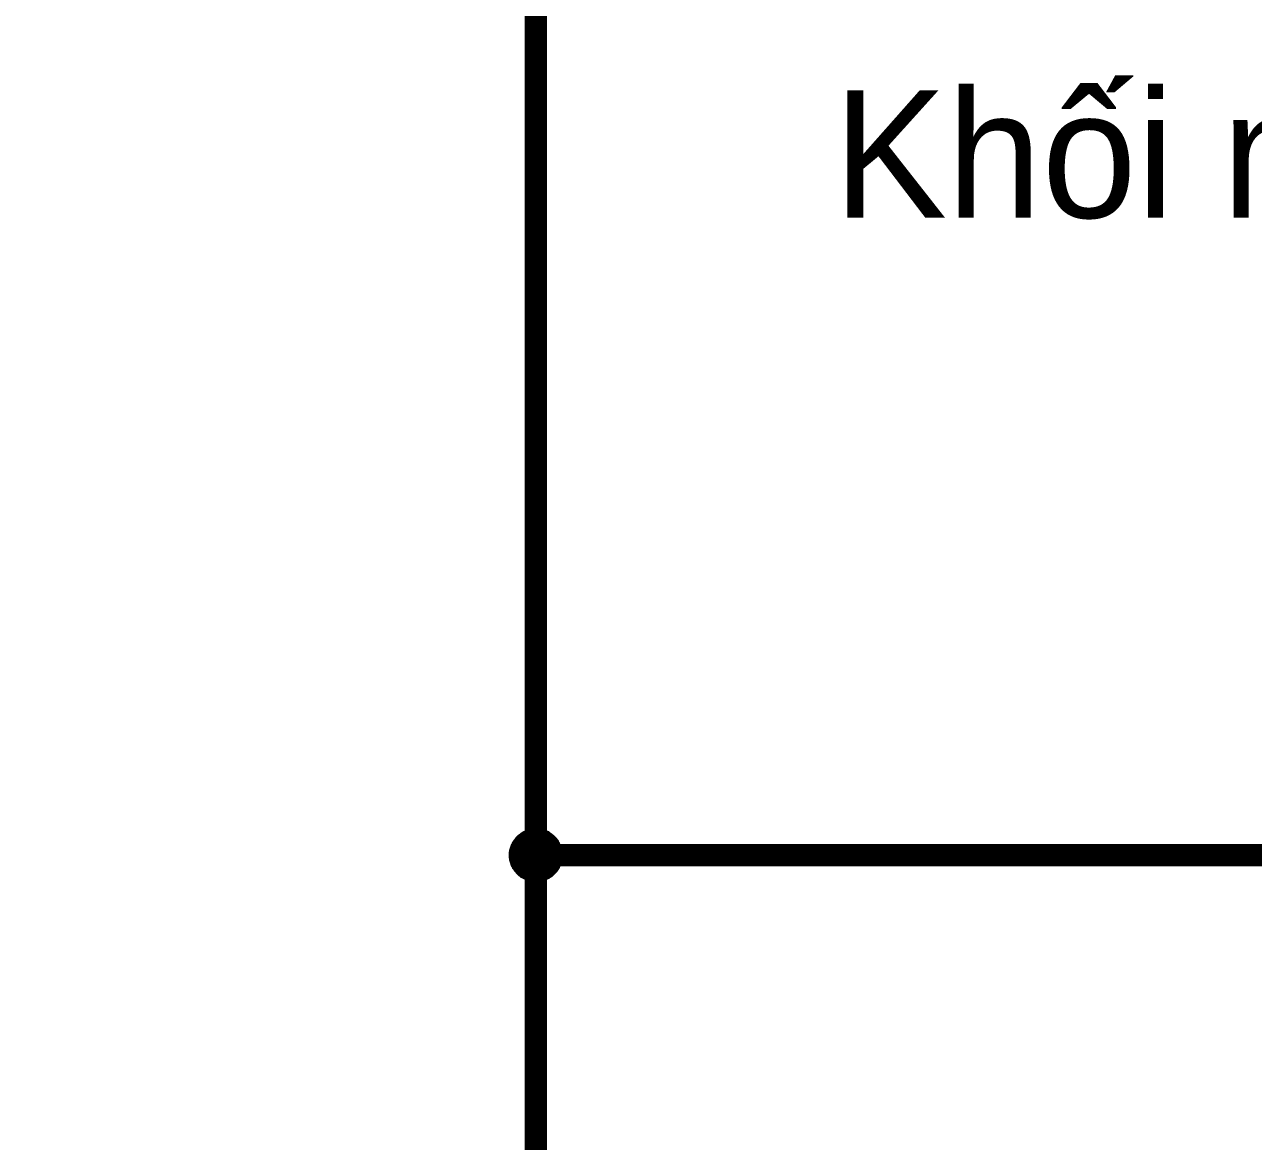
# Model space of a CAD drawing. Header units: millimetres. Extents: x 0 to 13.8, y 0 to 11.8.
# Drawn here: x 9.164 to 10.796, y 7.494 to 8.977 of the extents above; entities that cross this region are included whole.
import ezdxf

# ---------------------------------------------------------------- set-up
doc = ezdxf.new("R2010")
doc.units = ezdxf.units.MM
doc.header["$MEASUREMENT"] = 0
doc.layers.add('Sheet', color=255, linetype='Continuous')

msp = doc.modelspace()

# ---------------------------------------------------------------- linework, layer by layer
at = {"layer": 'Sheet'}
for points, const_width in [([(4.5279, 10.6297), (9.8425, 10.6297), (9.8425, 7.874), (9.8425, 6.6926), (7.0869, 6.6926), (4.5279, 6.6926)], 0.0295), ([(9.8125, 7.874), (9.8125, 7.8753), (9.8125, 7.8771), (9.813, 7.8784), (9.813, 7.8802), (9.8134, 7.8815), (9.8139, 7.8828), (9.8143, 7.8842), (9.8147, 7.8855), (9.8156, 7.8868), (9.8161, 7.8881), (9.8169, 7.8894), (9.8178, 7.8908), (9.8187, 7.8917), (9.8196, 7.893), (9.8205, 7.8943), (9.8214, 7.8952), (9.8222, 7.8961), (9.8236, 7.8969), (9.8249, 7.8978), (9.8258, 7.8987), (9.8271, 7.8996), (9.8284, 7.9005), (9.8297, 7.9009), (9.8311, 7.9018), (9.8324, 7.9022), (9.8337, 7.9027), (9.835, 7.9031), (9.8363, 7.9036), (9.8381, 7.9036), (9.8394, 7.904), (9.8412, 7.904), (9.8425, 7.904)], 0.0118), ([(9.8125, 7.874), (9.8125, 7.8753), (9.8125, 7.8771), (9.813, 7.8784), (9.813, 7.8802), (9.8134, 7.8815), (9.8139, 7.8828), (9.8143, 7.8842), (9.8147, 7.8855), (9.8156, 7.8868), (9.8161, 7.8881), (9.8169, 7.8894), (9.8178, 7.8908), (9.8187, 7.8917), (9.8196, 7.893), (9.8205, 7.8943), (9.8214, 7.8952), (9.8222, 7.8961), (9.8236, 7.8969), (9.8249, 7.8978), (9.8258, 7.8987), (9.8271, 7.8996), (9.8284, 7.9005), (9.8297, 7.9009), (9.8311, 7.9018), (9.8324, 7.9022), (9.8337, 7.9027), (9.835, 7.9031), (9.8363, 7.9036), (9.8381, 7.9036), (9.8394, 7.904), (9.8412, 7.904), (9.8425, 7.904)], 0.0118), ([(9.8125, 7.874), (9.8125, 7.8753), (9.8125, 7.8771), (9.813, 7.8784), (9.813, 7.8802), (9.8134, 7.8815), (9.8139, 7.8828), (9.8143, 7.8842), (9.8147, 7.8855), (9.8156, 7.8868), (9.8161, 7.8881), (9.8169, 7.8894), (9.8178, 7.8908), (9.8187, 7.8917), (9.8196, 7.893), (9.8205, 7.8943), (9.8214, 7.8952), (9.8222, 7.8961), (9.8236, 7.8969), (9.8249, 7.8978), (9.8258, 7.8987), (9.8271, 7.8996), (9.8284, 7.9005), (9.8297, 7.9009), (9.8311, 7.9018), (9.8324, 7.9022), (9.8337, 7.9027), (9.835, 7.9031), (9.8363, 7.9036), (9.8381, 7.9036), (9.8394, 7.904), (9.8412, 7.904), (9.8425, 7.904)], 0.0118), ([(9.8125, 7.874), (9.8125, 7.8753), (9.8125, 7.8771), (9.813, 7.8784), (9.813, 7.8802), (9.8134, 7.8815), (9.8139, 7.8828), (9.8143, 7.8842), (9.8147, 7.8855), (9.8156, 7.8868), (9.8161, 7.8881), (9.8169, 7.8894), (9.8178, 7.8908), (9.8187, 7.8917), (9.8196, 7.893), (9.8205, 7.8943), (9.8214, 7.8952), (9.8222, 7.8961), (9.8236, 7.8969), (9.8249, 7.8978), (9.8258, 7.8987), (9.8271, 7.8996), (9.8284, 7.9005), (9.8297, 7.9009), (9.8311, 7.9018), (9.8324, 7.9022), (9.8337, 7.9027), (9.835, 7.9031), (9.8363, 7.9036), (9.8381, 7.9036), (9.8394, 7.904), (9.8412, 7.904), (9.8425, 7.904)], 0.0118), ([(9.8125, 7.874), (9.8125, 7.8753), (9.8125, 7.8771), (9.813, 7.8784), (9.813, 7.8802), (9.8134, 7.8815), (9.8139, 7.8828), (9.8143, 7.8842), (9.8147, 7.8855), (9.8156, 7.8868), (9.8161, 7.8881), (9.8169, 7.8894), (9.8178, 7.8908), (9.8187, 7.8917), (9.8196, 7.893), (9.8205, 7.8943), (9.8214, 7.8952), (9.8222, 7.8961), (9.8236, 7.8969), (9.8249, 7.8978), (9.8258, 7.8987), (9.8271, 7.8996), (9.8284, 7.9005), (9.8297, 7.9009), (9.8311, 7.9018), (9.8324, 7.9022), (9.8337, 7.9027), (9.835, 7.9031), (9.8363, 7.9036), (9.8381, 7.9036), (9.8394, 7.904), (9.8412, 7.904), (9.8425, 7.904)], 0.0039), ([(9.8125, 7.874), (9.8125, 7.8753), (9.8125, 7.8771), (9.813, 7.8784), (9.813, 7.8802), (9.8134, 7.8815), (9.8139, 7.8828), (9.8143, 7.8842), (9.8147, 7.8855), (9.8156, 7.8868), (9.8161, 7.8881), (9.8169, 7.8894), (9.8178, 7.8908), (9.8187, 7.8917), (9.8196, 7.893), (9.8205, 7.8943), (9.8214, 7.8952), (9.8222, 7.8961), (9.8236, 7.8969), (9.8249, 7.8978), (9.8258, 7.8987), (9.8271, 7.8996), (9.8284, 7.9005), (9.8297, 7.9009), (9.8311, 7.9018), (9.8324, 7.9022), (9.8337, 7.9027), (9.835, 7.9031), (9.8363, 7.9036), (9.8381, 7.9036), (9.8394, 7.904), (9.8412, 7.904), (9.8425, 7.904)], 0.0039), ([(9.8125, 7.874), (9.8125, 7.8753), (9.8125, 7.8771), (9.813, 7.8784), (9.813, 7.8802), (9.8134, 7.8815), (9.8139, 7.8828), (9.8143, 7.8842), (9.8147, 7.8855), (9.8156, 7.8868), (9.8161, 7.8881), (9.8169, 7.8894), (9.8178, 7.8908), (9.8187, 7.8917), (9.8196, 7.893), (9.8205, 7.8943), (9.8214, 7.8952), (9.8222, 7.8961), (9.8236, 7.8969), (9.8249, 7.8978), (9.8258, 7.8987), (9.8271, 7.8996), (9.8284, 7.9005), (9.8297, 7.9009), (9.8311, 7.9018), (9.8324, 7.9022), (9.8337, 7.9027), (9.835, 7.9031), (9.8363, 7.9036), (9.8381, 7.9036), (9.8394, 7.904), (9.8412, 7.904), (9.8425, 7.904)], 0.0039), ([(9.8125, 7.874), (9.8125, 7.8753), (9.8125, 7.8771), (9.813, 7.8784), (9.813, 7.8802), (9.8134, 7.8815), (9.8139, 7.8828), (9.8143, 7.8842), (9.8147, 7.8855), (9.8156, 7.8868), (9.8161, 7.8881), (9.8169, 7.8894), (9.8178, 7.8908), (9.8187, 7.8917), (9.8196, 7.893), (9.8205, 7.8943), (9.8214, 7.8952), (9.8222, 7.8961), (9.8236, 7.8969), (9.8249, 7.8978), (9.8258, 7.8987), (9.8271, 7.8996), (9.8284, 7.9005), (9.8297, 7.9009), (9.8311, 7.9018), (9.8324, 7.9022), (9.8337, 7.9027), (9.835, 7.9031), (9.8363, 7.9036), (9.8381, 7.9036), (9.8394, 7.904), (9.8412, 7.904), (9.8425, 7.904)], 0.0039), ([(9.8425, 7.904), (9.8425, 7.904)], 0.0118), ([(9.8425, 7.904), (9.8443, 7.904), (9.8456, 7.904), (9.8469, 7.9036), (9.8487, 7.9036), (9.85, 7.9031), (9.8513, 7.9027), (9.8531, 7.9022), (9.8544, 7.9018), (9.8557, 7.9009), (9.8571, 7.9005), (9.858, 7.8996), (9.8593, 7.8987), (9.8606, 7.8978), (9.8615, 7.8969), (9.8628, 7.8961), (9.8637, 7.8952), (9.8646, 7.8943), (9.8659, 7.893), (9.8668, 7.8917), (9.8677, 7.8908), (9.8681, 7.8894), (9.869, 7.8881), (9.8694, 7.8868), (9.8703, 7.8855), (9.8707, 7.8842), (9.8712, 7.8828), (9.8716, 7.8815), (9.8721, 7.8802), (9.8721, 7.8784), (9.8725, 7.8771), (9.8725, 7.8753), (9.8725, 7.874)], 0.0118), ([(9.8425, 7.904), (9.8425, 7.904)], 0.0118), ([(9.8425, 7.904), (9.8443, 7.904), (9.8456, 7.904), (9.8469, 7.9036), (9.8487, 7.9036), (9.85, 7.9031), (9.8513, 7.9027), (9.8531, 7.9022), (9.8544, 7.9018), (9.8557, 7.9009), (9.8571, 7.9005), (9.858, 7.8996), (9.8593, 7.8987), (9.8606, 7.8978), (9.8615, 7.8969), (9.8628, 7.8961), (9.8637, 7.8952), (9.8646, 7.8943), (9.8659, 7.893), (9.8668, 7.8917), (9.8677, 7.8908), (9.8681, 7.8894), (9.869, 7.8881), (9.8694, 7.8868), (9.8703, 7.8855), (9.8707, 7.8842), (9.8712, 7.8828), (9.8716, 7.8815), (9.8721, 7.8802), (9.8721, 7.8784), (9.8725, 7.8771), (9.8725, 7.8753), (9.8725, 7.874)], 0.0118), ([(9.8425, 7.904), (9.8425, 7.904)], 0.0118), ([(9.8425, 7.904), (9.8443, 7.904), (9.8456, 7.904), (9.8469, 7.9036), (9.8487, 7.9036), (9.85, 7.9031), (9.8513, 7.9027), (9.8531, 7.9022), (9.8544, 7.9018), (9.8557, 7.9009), (9.8571, 7.9005), (9.858, 7.8996), (9.8593, 7.8987), (9.8606, 7.8978), (9.8615, 7.8969), (9.8628, 7.8961), (9.8637, 7.8952), (9.8646, 7.8943), (9.8659, 7.893), (9.8668, 7.8917), (9.8677, 7.8908), (9.8681, 7.8894), (9.869, 7.8881), (9.8694, 7.8868), (9.8703, 7.8855), (9.8707, 7.8842), (9.8712, 7.8828), (9.8716, 7.8815), (9.8721, 7.8802), (9.8721, 7.8784), (9.8725, 7.8771), (9.8725, 7.8753), (9.8725, 7.874)], 0.0118), ([(9.8425, 7.904), (9.8425, 7.904)], 0.0118), ([(9.8425, 7.904), (9.8443, 7.904), (9.8456, 7.904), (9.8469, 7.9036), (9.8487, 7.9036), (9.85, 7.9031), (9.8513, 7.9027), (9.8531, 7.9022), (9.8544, 7.9018), (9.8557, 7.9009), (9.8571, 7.9005), (9.858, 7.8996), (9.8593, 7.8987), (9.8606, 7.8978), (9.8615, 7.8969), (9.8628, 7.8961), (9.8637, 7.8952), (9.8646, 7.8943), (9.8659, 7.893), (9.8668, 7.8917), (9.8677, 7.8908), (9.8681, 7.8894), (9.869, 7.8881), (9.8694, 7.8868), (9.8703, 7.8855), (9.8707, 7.8842), (9.8712, 7.8828), (9.8716, 7.8815), (9.8721, 7.8802), (9.8721, 7.8784), (9.8725, 7.8771), (9.8725, 7.8753), (9.8725, 7.874)], 0.0118), ([(9.8425, 7.904), (9.8425, 7.904)], 0.0039), ([(9.8425, 7.904), (9.8443, 7.904), (9.8456, 7.904), (9.8469, 7.9036), (9.8487, 7.9036), (9.85, 7.9031), (9.8513, 7.9027), (9.8531, 7.9022), (9.8544, 7.9018), (9.8557, 7.9009), (9.8571, 7.9005), (9.858, 7.8996), (9.8593, 7.8987), (9.8606, 7.8978), (9.8615, 7.8969), (9.8628, 7.8961), (9.8637, 7.8952), (9.8646, 7.8943), (9.8659, 7.893), (9.8668, 7.8917), (9.8677, 7.8908), (9.8681, 7.8894), (9.869, 7.8881), (9.8694, 7.8868), (9.8703, 7.8855), (9.8707, 7.8842), (9.8712, 7.8828), (9.8716, 7.8815), (9.8721, 7.8802), (9.8721, 7.8784), (9.8725, 7.8771), (9.8725, 7.8753), (9.8725, 7.874)], 0.0039), ([(9.8425, 7.904), (9.8425, 7.904)], 0.0039), ([(9.8425, 7.904), (9.8443, 7.904), (9.8456, 7.904), (9.8469, 7.9036), (9.8487, 7.9036), (9.85, 7.9031), (9.8513, 7.9027), (9.8531, 7.9022), (9.8544, 7.9018), (9.8557, 7.9009), (9.8571, 7.9005), (9.858, 7.8996), (9.8593, 7.8987), (9.8606, 7.8978), (9.8615, 7.8969), (9.8628, 7.8961), (9.8637, 7.8952), (9.8646, 7.8943), (9.8659, 7.893), (9.8668, 7.8917), (9.8677, 7.8908), (9.8681, 7.8894), (9.869, 7.8881), (9.8694, 7.8868), (9.8703, 7.8855), (9.8707, 7.8842), (9.8712, 7.8828), (9.8716, 7.8815), (9.8721, 7.8802), (9.8721, 7.8784), (9.8725, 7.8771), (9.8725, 7.8753), (9.8725, 7.874)], 0.0039), ([(9.8425, 7.904), (9.8425, 7.904)], 0.0039), ([(9.8425, 7.904), (9.8443, 7.904), (9.8456, 7.904), (9.8469, 7.9036), (9.8487, 7.9036), (9.85, 7.9031), (9.8513, 7.9027), (9.8531, 7.9022), (9.8544, 7.9018), (9.8557, 7.9009), (9.8571, 7.9005), (9.858, 7.8996), (9.8593, 7.8987), (9.8606, 7.8978), (9.8615, 7.8969), (9.8628, 7.8961), (9.8637, 7.8952), (9.8646, 7.8943), (9.8659, 7.893), (9.8668, 7.8917), (9.8677, 7.8908), (9.8681, 7.8894), (9.869, 7.8881), (9.8694, 7.8868), (9.8703, 7.8855), (9.8707, 7.8842), (9.8712, 7.8828), (9.8716, 7.8815), (9.8721, 7.8802), (9.8721, 7.8784), (9.8725, 7.8771), (9.8725, 7.8753), (9.8725, 7.874)], 0.0039), ([(9.8425, 7.904), (9.8425, 7.904)], 0.0039), ([(9.8425, 7.904), (9.8443, 7.904), (9.8456, 7.904), (9.8469, 7.9036), (9.8487, 7.9036), (9.85, 7.9031), (9.8513, 7.9027), (9.8531, 7.9022), (9.8544, 7.9018), (9.8557, 7.9009), (9.8571, 7.9005), (9.858, 7.8996), (9.8593, 7.8987), (9.8606, 7.8978), (9.8615, 7.8969), (9.8628, 7.8961), (9.8637, 7.8952), (9.8646, 7.8943), (9.8659, 7.893), (9.8668, 7.8917), (9.8677, 7.8908), (9.8681, 7.8894), (9.869, 7.8881), (9.8694, 7.8868), (9.8703, 7.8855), (9.8707, 7.8842), (9.8712, 7.8828), (9.8716, 7.8815), (9.8721, 7.8802), (9.8721, 7.8784), (9.8725, 7.8771), (9.8725, 7.8753), (9.8725, 7.874)], 0.0039), ([(9.8425, 7.874), (13.5829, 7.874)], 0.0295), ([(9.8425, 7.844), (9.8412, 7.844), (9.8394, 7.844), (9.8381, 7.8445), (9.8363, 7.8445), (9.835, 7.8449), (9.8337, 7.8454), (9.8324, 7.8458), (9.8311, 7.8462), (9.8297, 7.8471), (9.8284, 7.8476), (9.8271, 7.8484), (9.8258, 7.8489), (9.8249, 7.8498), (9.8236, 7.8506), (9.8222, 7.852), (9.8214, 7.8528), (9.8205, 7.8537), (9.8196, 7.8551), (9.8187, 7.8559), (9.8178, 7.8573), (9.8169, 7.8586), (9.8161, 7.8595), (9.8156, 7.8608), (9.8147, 7.8621), (9.8143, 7.8634), (9.8139, 7.8652), (9.8134, 7.8665), (9.813, 7.8678), (9.813, 7.8696), (9.8125, 7.8709), (9.8125, 7.8723), (9.8125, 7.874)], 0.0118), ([(9.8125, 7.874), (9.8125, 7.874)], 0.0118), ([(9.8425, 7.844), (9.8412, 7.844), (9.8394, 7.844), (9.8381, 7.8445), (9.8363, 7.8445), (9.835, 7.8449), (9.8337, 7.8454), (9.8324, 7.8458), (9.8311, 7.8462), (9.8297, 7.8471), (9.8284, 7.8476), (9.8271, 7.8484), (9.8258, 7.8489), (9.8249, 7.8498), (9.8236, 7.8506), (9.8222, 7.852), (9.8214, 7.8528), (9.8205, 7.8537), (9.8196, 7.8551), (9.8187, 7.8559), (9.8178, 7.8573), (9.8169, 7.8586), (9.8161, 7.8595), (9.8156, 7.8608), (9.8147, 7.8621), (9.8143, 7.8634), (9.8139, 7.8652), (9.8134, 7.8665), (9.813, 7.8678), (9.813, 7.8696), (9.8125, 7.8709), (9.8125, 7.8723), (9.8125, 7.874)], 0.0118), ([(9.8125, 7.874), (9.8125, 7.874)], 0.0118), ([(9.8425, 7.844), (9.8412, 7.844), (9.8394, 7.844), (9.8381, 7.8445), (9.8363, 7.8445), (9.835, 7.8449), (9.8337, 7.8454), (9.8324, 7.8458), (9.8311, 7.8462), (9.8297, 7.8471), (9.8284, 7.8476), (9.8271, 7.8484), (9.8258, 7.8489), (9.8249, 7.8498), (9.8236, 7.8506), (9.8222, 7.852), (9.8214, 7.8528), (9.8205, 7.8537), (9.8196, 7.8551), (9.8187, 7.8559), (9.8178, 7.8573), (9.8169, 7.8586), (9.8161, 7.8595), (9.8156, 7.8608), (9.8147, 7.8621), (9.8143, 7.8634), (9.8139, 7.8652), (9.8134, 7.8665), (9.813, 7.8678), (9.813, 7.8696), (9.8125, 7.8709), (9.8125, 7.8723), (9.8125, 7.874)], 0.0118), ([(9.8125, 7.874), (9.8125, 7.874)], 0.0118), ([(9.8425, 7.844), (9.8412, 7.844), (9.8394, 7.844), (9.8381, 7.8445), (9.8363, 7.8445), (9.835, 7.8449), (9.8337, 7.8454), (9.8324, 7.8458), (9.8311, 7.8462), (9.8297, 7.8471), (9.8284, 7.8476), (9.8271, 7.8484), (9.8258, 7.8489), (9.8249, 7.8498), (9.8236, 7.8506), (9.8222, 7.852), (9.8214, 7.8528), (9.8205, 7.8537), (9.8196, 7.8551), (9.8187, 7.8559), (9.8178, 7.8573), (9.8169, 7.8586), (9.8161, 7.8595), (9.8156, 7.8608), (9.8147, 7.8621), (9.8143, 7.8634), (9.8139, 7.8652), (9.8134, 7.8665), (9.813, 7.8678), (9.813, 7.8696), (9.8125, 7.8709), (9.8125, 7.8723), (9.8125, 7.874)], 0.0118), ([(9.8125, 7.874), (9.8125, 7.874)], 0.0118), ([(9.8425, 7.844), (9.8412, 7.844), (9.8394, 7.844), (9.8381, 7.8445), (9.8363, 7.8445), (9.835, 7.8449), (9.8337, 7.8454), (9.8324, 7.8458), (9.8311, 7.8462), (9.8297, 7.8471), (9.8284, 7.8476), (9.8271, 7.8484), (9.8258, 7.8489), (9.8249, 7.8498), (9.8236, 7.8506), (9.8222, 7.852), (9.8214, 7.8528), (9.8205, 7.8537), (9.8196, 7.8551), (9.8187, 7.8559), (9.8178, 7.8573), (9.8169, 7.8586), (9.8161, 7.8595), (9.8156, 7.8608), (9.8147, 7.8621), (9.8143, 7.8634), (9.8139, 7.8652), (9.8134, 7.8665), (9.813, 7.8678), (9.813, 7.8696), (9.8125, 7.8709), (9.8125, 7.8723), (9.8125, 7.874)], 0.0039), ([(9.8125, 7.874), (9.8125, 7.874)], 0.0039), ([(9.8425, 7.844), (9.8412, 7.844), (9.8394, 7.844), (9.8381, 7.8445), (9.8363, 7.8445), (9.835, 7.8449), (9.8337, 7.8454), (9.8324, 7.8458), (9.8311, 7.8462), (9.8297, 7.8471), (9.8284, 7.8476), (9.8271, 7.8484), (9.8258, 7.8489), (9.8249, 7.8498), (9.8236, 7.8506), (9.8222, 7.852), (9.8214, 7.8528), (9.8205, 7.8537), (9.8196, 7.8551), (9.8187, 7.8559), (9.8178, 7.8573), (9.8169, 7.8586), (9.8161, 7.8595), (9.8156, 7.8608), (9.8147, 7.8621), (9.8143, 7.8634), (9.8139, 7.8652), (9.8134, 7.8665), (9.813, 7.8678), (9.813, 7.8696), (9.8125, 7.8709), (9.8125, 7.8723), (9.8125, 7.874)], 0.0039), ([(9.8125, 7.874), (9.8125, 7.874)], 0.0039), ([(9.8425, 7.844), (9.8412, 7.844), (9.8394, 7.844), (9.8381, 7.8445), (9.8363, 7.8445), (9.835, 7.8449), (9.8337, 7.8454), (9.8324, 7.8458), (9.8311, 7.8462), (9.8297, 7.8471), (9.8284, 7.8476), (9.8271, 7.8484), (9.8258, 7.8489), (9.8249, 7.8498), (9.8236, 7.8506), (9.8222, 7.852), (9.8214, 7.8528), (9.8205, 7.8537), (9.8196, 7.8551), (9.8187, 7.8559), (9.8178, 7.8573), (9.8169, 7.8586), (9.8161, 7.8595), (9.8156, 7.8608), (9.8147, 7.8621), (9.8143, 7.8634), (9.8139, 7.8652), (9.8134, 7.8665), (9.813, 7.8678), (9.813, 7.8696), (9.8125, 7.8709), (9.8125, 7.8723), (9.8125, 7.874)], 0.0039), ([(9.8125, 7.874), (9.8125, 7.874)], 0.0039), ([(9.8425, 7.844), (9.8412, 7.844), (9.8394, 7.844), (9.8381, 7.8445), (9.8363, 7.8445), (9.835, 7.8449), (9.8337, 7.8454), (9.8324, 7.8458), (9.8311, 7.8462), (9.8297, 7.8471), (9.8284, 7.8476), (9.8271, 7.8484), (9.8258, 7.8489), (9.8249, 7.8498), (9.8236, 7.8506), (9.8222, 7.852), (9.8214, 7.8528), (9.8205, 7.8537), (9.8196, 7.8551), (9.8187, 7.8559), (9.8178, 7.8573), (9.8169, 7.8586), (9.8161, 7.8595), (9.8156, 7.8608), (9.8147, 7.8621), (9.8143, 7.8634), (9.8139, 7.8652), (9.8134, 7.8665), (9.813, 7.8678), (9.813, 7.8696), (9.8125, 7.8709), (9.8125, 7.8723), (9.8125, 7.874)], 0.0039), ([(9.8125, 7.874), (9.8125, 7.874)], 0.0039), ([(9.8725, 7.874), (9.8725, 7.8723), (9.8725, 7.8709), (9.8721, 7.8696), (9.8721, 7.8678), (9.8716, 7.8665), (9.8712, 7.8652), (9.8707, 7.8634), (9.8703, 7.8621), (9.8694, 7.8608), (9.869, 7.8595), (9.8681, 7.8586), (9.8677, 7.8573), (9.8668, 7.8559), (9.8659, 7.8551), (9.8646, 7.8537), (9.8637, 7.8528), (9.8628, 7.852), (9.8615, 7.8506), (9.8606, 7.8498), (9.8593, 7.8489), (9.858, 7.8484), (9.8571, 7.8476), (9.8557, 7.8471), (9.8544, 7.8462), (9.8531, 7.8458), (9.8513, 7.8454), (9.85, 7.8449), (9.8487, 7.8445), (9.8469, 7.8445), (9.8456, 7.844), (9.8443, 7.844), (9.8425, 7.844)], 0.0118), ([(9.8725, 7.874), (9.8725, 7.8723), (9.8725, 7.8709), (9.8721, 7.8696), (9.8721, 7.8678), (9.8716, 7.8665), (9.8712, 7.8652), (9.8707, 7.8634), (9.8703, 7.8621), (9.8694, 7.8608), (9.869, 7.8595), (9.8681, 7.8586), (9.8677, 7.8573), (9.8668, 7.8559), (9.8659, 7.8551), (9.8646, 7.8537), (9.8637, 7.8528), (9.8628, 7.852), (9.8615, 7.8506), (9.8606, 7.8498), (9.8593, 7.8489), (9.858, 7.8484), (9.8571, 7.8476), (9.8557, 7.8471), (9.8544, 7.8462), (9.8531, 7.8458), (9.8513, 7.8454), (9.85, 7.8449), (9.8487, 7.8445), (9.8469, 7.8445), (9.8456, 7.844), (9.8443, 7.844), (9.8425, 7.844)], 0.0118), ([(9.8725, 7.874), (9.8725, 7.8723), (9.8725, 7.8709), (9.8721, 7.8696), (9.8721, 7.8678), (9.8716, 7.8665), (9.8712, 7.8652), (9.8707, 7.8634), (9.8703, 7.8621), (9.8694, 7.8608), (9.869, 7.8595), (9.8681, 7.8586), (9.8677, 7.8573), (9.8668, 7.8559), (9.8659, 7.8551), (9.8646, 7.8537), (9.8637, 7.8528), (9.8628, 7.852), (9.8615, 7.8506), (9.8606, 7.8498), (9.8593, 7.8489), (9.858, 7.8484), (9.8571, 7.8476), (9.8557, 7.8471), (9.8544, 7.8462), (9.8531, 7.8458), (9.8513, 7.8454), (9.85, 7.8449), (9.8487, 7.8445), (9.8469, 7.8445), (9.8456, 7.844), (9.8443, 7.844), (9.8425, 7.844)], 0.0118), ([(9.8725, 7.874), (9.8725, 7.8723), (9.8725, 7.8709), (9.8721, 7.8696), (9.8721, 7.8678), (9.8716, 7.8665), (9.8712, 7.8652), (9.8707, 7.8634), (9.8703, 7.8621), (9.8694, 7.8608), (9.869, 7.8595), (9.8681, 7.8586), (9.8677, 7.8573), (9.8668, 7.8559), (9.8659, 7.8551), (9.8646, 7.8537), (9.8637, 7.8528), (9.8628, 7.852), (9.8615, 7.8506), (9.8606, 7.8498), (9.8593, 7.8489), (9.858, 7.8484), (9.8571, 7.8476), (9.8557, 7.8471), (9.8544, 7.8462), (9.8531, 7.8458), (9.8513, 7.8454), (9.85, 7.8449), (9.8487, 7.8445), (9.8469, 7.8445), (9.8456, 7.844), (9.8443, 7.844), (9.8425, 7.844)], 0.0118), ([(9.8725, 7.874), (9.8725, 7.8723), (9.8725, 7.8709), (9.8721, 7.8696), (9.8721, 7.8678), (9.8716, 7.8665), (9.8712, 7.8652), (9.8707, 7.8634), (9.8703, 7.8621), (9.8694, 7.8608), (9.869, 7.8595), (9.8681, 7.8586), (9.8677, 7.8573), (9.8668, 7.8559), (9.8659, 7.8551), (9.8646, 7.8537), (9.8637, 7.8528), (9.8628, 7.852), (9.8615, 7.8506), (9.8606, 7.8498), (9.8593, 7.8489), (9.858, 7.8484), (9.8571, 7.8476), (9.8557, 7.8471), (9.8544, 7.8462), (9.8531, 7.8458), (9.8513, 7.8454), (9.85, 7.8449), (9.8487, 7.8445), (9.8469, 7.8445), (9.8456, 7.844), (9.8443, 7.844), (9.8425, 7.844)], 0.0039), ([(9.8725, 7.874), (9.8725, 7.8723), (9.8725, 7.8709), (9.8721, 7.8696), (9.8721, 7.8678), (9.8716, 7.8665), (9.8712, 7.8652), (9.8707, 7.8634), (9.8703, 7.8621), (9.8694, 7.8608), (9.869, 7.8595), (9.8681, 7.8586), (9.8677, 7.8573), (9.8668, 7.8559), (9.8659, 7.8551), (9.8646, 7.8537), (9.8637, 7.8528), (9.8628, 7.852), (9.8615, 7.8506), (9.8606, 7.8498), (9.8593, 7.8489), (9.858, 7.8484), (9.8571, 7.8476), (9.8557, 7.8471), (9.8544, 7.8462), (9.8531, 7.8458), (9.8513, 7.8454), (9.85, 7.8449), (9.8487, 7.8445), (9.8469, 7.8445), (9.8456, 7.844), (9.8443, 7.844), (9.8425, 7.844)], 0.0039), ([(9.8725, 7.874), (9.8725, 7.8723), (9.8725, 7.8709), (9.8721, 7.8696), (9.8721, 7.8678), (9.8716, 7.8665), (9.8712, 7.8652), (9.8707, 7.8634), (9.8703, 7.8621), (9.8694, 7.8608), (9.869, 7.8595), (9.8681, 7.8586), (9.8677, 7.8573), (9.8668, 7.8559), (9.8659, 7.8551), (9.8646, 7.8537), (9.8637, 7.8528), (9.8628, 7.852), (9.8615, 7.8506), (9.8606, 7.8498), (9.8593, 7.8489), (9.858, 7.8484), (9.8571, 7.8476), (9.8557, 7.8471), (9.8544, 7.8462), (9.8531, 7.8458), (9.8513, 7.8454), (9.85, 7.8449), (9.8487, 7.8445), (9.8469, 7.8445), (9.8456, 7.844), (9.8443, 7.844), (9.8425, 7.844)], 0.0039), ([(9.8725, 7.874), (9.8725, 7.8723), (9.8725, 7.8709), (9.8721, 7.8696), (9.8721, 7.8678), (9.8716, 7.8665), (9.8712, 7.8652), (9.8707, 7.8634), (9.8703, 7.8621), (9.8694, 7.8608), (9.869, 7.8595), (9.8681, 7.8586), (9.8677, 7.8573), (9.8668, 7.8559), (9.8659, 7.8551), (9.8646, 7.8537), (9.8637, 7.8528), (9.8628, 7.852), (9.8615, 7.8506), (9.8606, 7.8498), (9.8593, 7.8489), (9.858, 7.8484), (9.8571, 7.8476), (9.8557, 7.8471), (9.8544, 7.8462), (9.8531, 7.8458), (9.8513, 7.8454), (9.85, 7.8449), (9.8487, 7.8445), (9.8469, 7.8445), (9.8456, 7.844), (9.8443, 7.844), (9.8425, 7.844)], 0.0039), ([(9.8725, 7.874), (9.8725, 7.874), (9.8725, 7.874), (9.8725, 7.874), (9.8725, 7.874), (9.8725, 7.874), (9.8725, 7.874), (9.8725, 7.874), (9.8725, 7.874), (9.8725, 7.874), (9.8725, 7.874), (9.8725, 7.874), (9.8725, 7.874), (9.8725, 7.874), (9.8725, 7.874), (9.8725, 7.874), (9.8725, 7.874), (9.8725, 7.874), (9.8725, 7.874), (9.8725, 7.874), (9.8725, 7.874), (9.8725, 7.874), (9.8725, 7.874), (9.8725, 7.874), (9.8725, 7.874), (9.8725, 7.874), (9.8725, 7.874), (9.8725, 7.874), (9.8725, 7.874), (9.8725, 7.874), (9.8725, 7.874), (9.8725, 7.874), (9.8725, 7.874)], 0.0118), ([(9.8725, 7.874), (9.8725, 7.874)], 0.0118), ([(9.8725, 7.874), (9.8725, 7.874), (9.8725, 7.874), (9.8725, 7.874), (9.8725, 7.874), (9.8725, 7.874), (9.8725, 7.874), (9.8725, 7.874), (9.8725, 7.874), (9.8725, 7.874), (9.8725, 7.874), (9.8725, 7.874), (9.8725, 7.874), (9.8725, 7.874), (9.8725, 7.874), (9.8725, 7.874), (9.8725, 7.874), (9.8725, 7.874), (9.8725, 7.874), (9.8725, 7.874), (9.8725, 7.874), (9.8725, 7.874), (9.8725, 7.874), (9.8725, 7.874), (9.8725, 7.874), (9.8725, 7.874), (9.8725, 7.874), (9.8725, 7.874), (9.8725, 7.874), (9.8725, 7.874), (9.8725, 7.874), (9.8725, 7.874), (9.8725, 7.874)], 0.0118), ([(9.8725, 7.874), (9.8725, 7.874)], 0.0118), ([(9.8725, 7.874), (9.8725, 7.874), (9.8725, 7.874), (9.8725, 7.874), (9.8725, 7.874), (9.8725, 7.874), (9.8725, 7.874), (9.8725, 7.874), (9.8725, 7.874), (9.8725, 7.874), (9.8725, 7.874), (9.8725, 7.874), (9.8725, 7.874), (9.8725, 7.874), (9.8725, 7.874), (9.8725, 7.874), (9.8725, 7.874), (9.8725, 7.874), (9.8725, 7.874), (9.8725, 7.874), (9.8725, 7.874), (9.8725, 7.874), (9.8725, 7.874), (9.8725, 7.874), (9.8725, 7.874), (9.8725, 7.874), (9.8725, 7.874), (9.8725, 7.874), (9.8725, 7.874), (9.8725, 7.874), (9.8725, 7.874), (9.8725, 7.874), (9.8725, 7.874)], 0.0118), ([(9.8725, 7.874), (9.8725, 7.874)], 0.0118), ([(9.8725, 7.874), (9.8725, 7.874), (9.8725, 7.874), (9.8725, 7.874), (9.8725, 7.874), (9.8725, 7.874), (9.8725, 7.874), (9.8725, 7.874), (9.8725, 7.874), (9.8725, 7.874), (9.8725, 7.874), (9.8725, 7.874), (9.8725, 7.874), (9.8725, 7.874), (9.8725, 7.874), (9.8725, 7.874), (9.8725, 7.874), (9.8725, 7.874), (9.8725, 7.874), (9.8725, 7.874), (9.8725, 7.874), (9.8725, 7.874), (9.8725, 7.874), (9.8725, 7.874), (9.8725, 7.874), (9.8725, 7.874), (9.8725, 7.874), (9.8725, 7.874), (9.8725, 7.874), (9.8725, 7.874), (9.8725, 7.874), (9.8725, 7.874), (9.8725, 7.874)], 0.0118), ([(9.8725, 7.874), (9.8725, 7.874)], 0.0118), ([(9.8725, 7.874), (9.8725, 7.874), (9.8725, 7.874), (9.8725, 7.874), (9.8725, 7.874), (9.8725, 7.874), (9.8725, 7.874), (9.8725, 7.874), (9.8725, 7.874), (9.8725, 7.874), (9.8725, 7.874), (9.8725, 7.874), (9.8725, 7.874), (9.8725, 7.874), (9.8725, 7.874), (9.8725, 7.874), (9.8725, 7.874), (9.8725, 7.874), (9.8725, 7.874), (9.8725, 7.874), (9.8725, 7.874), (9.8725, 7.874), (9.8725, 7.874), (9.8725, 7.874), (9.8725, 7.874), (9.8725, 7.874), (9.8725, 7.874), (9.8725, 7.874), (9.8725, 7.874), (9.8725, 7.874), (9.8725, 7.874), (9.8725, 7.874), (9.8725, 7.874)], 0.0039), ([(9.8725, 7.874), (9.8725, 7.874)], 0.0039), ([(9.8725, 7.874), (9.8725, 7.874), (9.8725, 7.874), (9.8725, 7.874), (9.8725, 7.874), (9.8725, 7.874), (9.8725, 7.874), (9.8725, 7.874), (9.8725, 7.874), (9.8725, 7.874), (9.8725, 7.874), (9.8725, 7.874), (9.8725, 7.874), (9.8725, 7.874), (9.8725, 7.874), (9.8725, 7.874), (9.8725, 7.874), (9.8725, 7.874), (9.8725, 7.874), (9.8725, 7.874), (9.8725, 7.874), (9.8725, 7.874), (9.8725, 7.874), (9.8725, 7.874), (9.8725, 7.874), (9.8725, 7.874), (9.8725, 7.874), (9.8725, 7.874), (9.8725, 7.874), (9.8725, 7.874), (9.8725, 7.874), (9.8725, 7.874), (9.8725, 7.874)], 0.0039), ([(9.8725, 7.874), (9.8725, 7.874)], 0.0039), ([(9.8725, 7.874), (9.8725, 7.874), (9.8725, 7.874), (9.8725, 7.874), (9.8725, 7.874), (9.8725, 7.874), (9.8725, 7.874), (9.8725, 7.874), (9.8725, 7.874), (9.8725, 7.874), (9.8725, 7.874), (9.8725, 7.874), (9.8725, 7.874), (9.8725, 7.874), (9.8725, 7.874), (9.8725, 7.874), (9.8725, 7.874), (9.8725, 7.874), (9.8725, 7.874), (9.8725, 7.874), (9.8725, 7.874), (9.8725, 7.874), (9.8725, 7.874), (9.8725, 7.874), (9.8725, 7.874), (9.8725, 7.874), (9.8725, 7.874), (9.8725, 7.874), (9.8725, 7.874), (9.8725, 7.874), (9.8725, 7.874), (9.8725, 7.874), (9.8725, 7.874)], 0.0039), ([(9.8725, 7.874), (9.8725, 7.874)], 0.0039), ([(9.8725, 7.874), (9.8725, 7.874), (9.8725, 7.874), (9.8725, 7.874), (9.8725, 7.874), (9.8725, 7.874), (9.8725, 7.874), (9.8725, 7.874), (9.8725, 7.874), (9.8725, 7.874), (9.8725, 7.874), (9.8725, 7.874), (9.8725, 7.874), (9.8725, 7.874), (9.8725, 7.874), (9.8725, 7.874), (9.8725, 7.874), (9.8725, 7.874), (9.8725, 7.874), (9.8725, 7.874), (9.8725, 7.874), (9.8725, 7.874), (9.8725, 7.874), (9.8725, 7.874), (9.8725, 7.874), (9.8725, 7.874), (9.8725, 7.874), (9.8725, 7.874), (9.8725, 7.874), (9.8725, 7.874), (9.8725, 7.874), (9.8725, 7.874), (9.8725, 7.874)], 0.0039), ([(9.8725, 7.874), (9.8725, 7.874)], 0.0039)]:
    msp.add_lwpolyline(points, dxfattribs=dict(at, const_width=const_width))
at = {"layer": 'Sheet', "const_width": 0.03}
msp.add_lwpolyline([(9.8275, 7.874, 1), (9.8575, 7.874, 1)], format="xyb", close=True, dxfattribs=at)

# ---------------------------------------------------------------- texts
at = {"layer": 'Sheet'}
msp.add_text('Khối nhiệt độ + độ ẩm', height=0.169334, dxfattribs=at).set_placement((10.2376, 8.7207))

doc.saveas('drawing.dxf')
